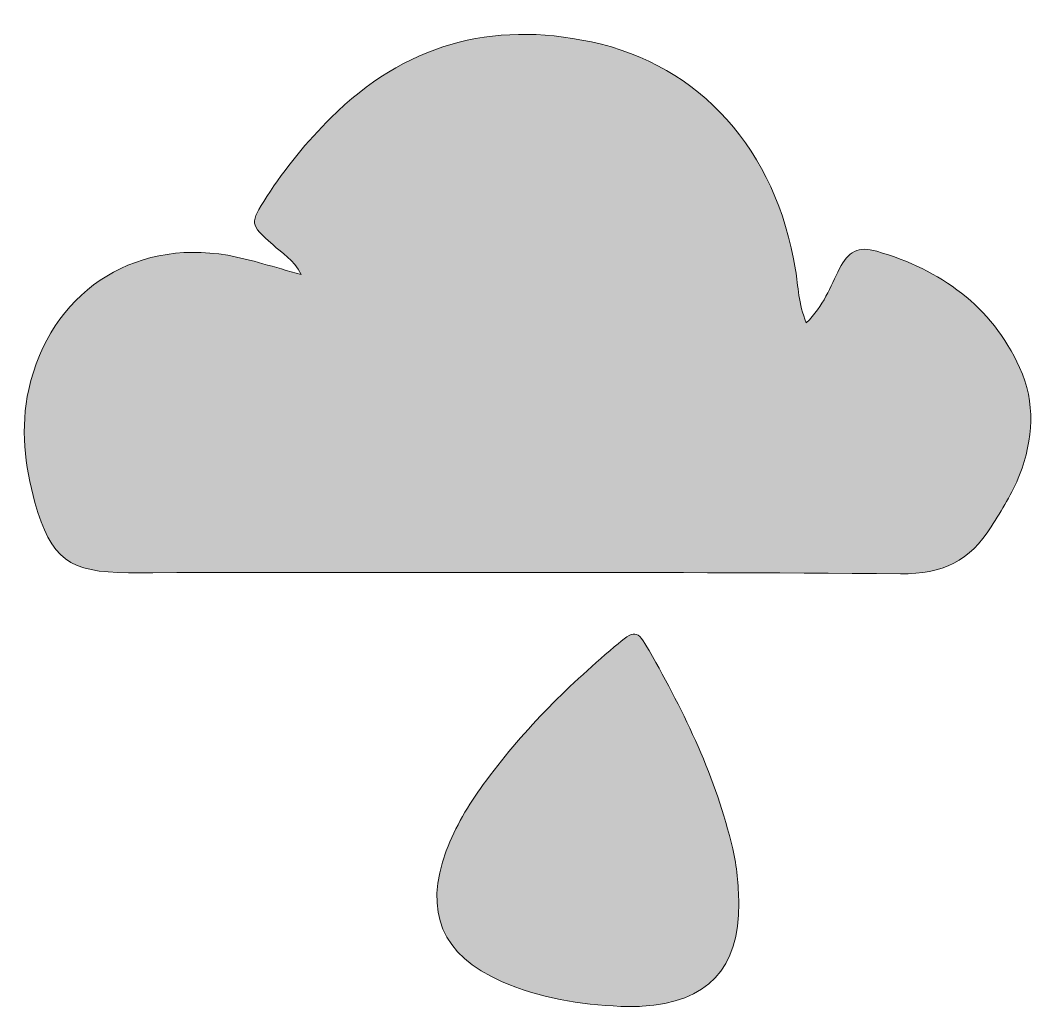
# Model space of a CAD drawing. Header units: inches. Extents: x 29.5 to 41.6, y -11.8 to 0.
import ezdxf

# ---------------------------------------------------------------- set-up
doc = ezdxf.new("R2010")
doc.units = ezdxf.units.IN
doc.header["$MEASUREMENT"] = 0
doc.layers.add('Слой 1', color=7, linetype='Continuous', lineweight=0)

# ---------------------------------------------------------------- blocks, each defined once
blk = doc.blocks.new('Block_0')
at = {"layer": 'Слой 1', "true_color": 0x000000, "transparency": 33554687}
h = blk.add_hatch(color=18, dxfattribs=at)
h.dxf.hatch_style = 2
edge = h.paths.add_edge_path()
edge.add_spline(control_points=[(32.858, -3.067), (32.766, -2.887), (32.629, -2.812), (32.517, -2.711), (32.243, -2.464), (32.24, -2.464), (32.448, -2.138), (32.667, -1.796), (32.924, -1.485), (33.212, -1.198), (34.083, -0.331), (35.118, -0.037), (36.316, -0.294), (37.614, -0.573), (38.518, -1.58), (38.751, -3.013), (38.783, -3.21), (38.784, -3.414), (38.879, -3.644), (39.083, -3.448), (39.167, -3.212), (39.274, -2.998), (39.374, -2.797), (39.501, -2.726), (39.718, -2.79), (40.481, -3.015), (41.085, -3.437), (41.422, -4.178), (41.614, -4.6), (41.586, -5.03), (41.421, -5.456), (41.336, -5.678), (41.209, -5.875), (41.083, -6.075), (40.831, -6.479), (40.507, -6.641), (40.002, -6.637), (36.934, -6.609), (33.867, -6.623), (30.799, -6.623), (30.093, -6.623), (29.87, -6.459), (29.683, -5.787), (29.56, -5.345), (29.508, -4.896), (29.609, -4.438), (29.861, -3.301), (30.832, -2.639), (31.981, -2.839), (32.26, -2.888), (32.531, -2.981), (32.858, -3.067)], knot_values=[0, 0, 0, 0, 1, 1, 1, 2, 2, 2, 3, 3, 3, 4, 4, 4, 5, 5, 5, 6, 6, 6, 7, 7, 7, 8, 8, 8, 9, 9, 9, 10, 10, 10, 11, 11, 11, 12, 12, 12, 13, 13, 13, 14, 14, 14, 15, 15, 15, 16, 16, 16, 17, 17, 17, 17], degree=3, periodic=0)
h = blk.add_hatch(color=18, dxfattribs=at)
h.dxf.hatch_style = 2
edge = h.paths.add_edge_path()
edge.add_spline(control_points=[(36.668, -11.794), (36.178, -11.774), (35.698, -11.694), (35.246, -11.496), (34.531, -11.183), (34.317, -10.668), (34.587, -9.939), (34.694, -9.653), (34.85, -9.394), (35.028, -9.149), (35.474, -8.531), (36.011, -7.998), (36.59, -7.507), (36.839, -7.296), (36.858, -7.296), (37.005, -7.552), (37.432, -8.299), (37.804, -9.071), (38.001, -9.914), (38.051, -10.125), (38.071, -10.347), (38.074, -10.564), (38.084, -11.342), (37.697, -11.749), (36.921, -11.793), (36.837, -11.798), (36.753, -11.794), (36.668, -11.794)], knot_values=[0, 0, 0, 0, 1, 1, 1, 2, 2, 2, 3, 3, 3, 4, 4, 4, 5, 5, 5, 6, 6, 6, 7, 7, 7, 8, 8, 8, 9, 9, 9, 9], degree=3, periodic=0)
at = {"layer": 'Слой 1'}
for points, knots in [([(32.858, -3.067), (32.766, -2.887), (32.629, -2.812), (32.517, -2.711), (32.243, -2.464), (32.24, -2.464), (32.448, -2.138), (32.667, -1.796), (32.924, -1.485), (33.212, -1.198), (34.083, -0.331), (35.118, -0.037), (36.316, -0.294), (37.614, -0.573), (38.518, -1.58), (38.751, -3.013), (38.783, -3.21), (38.784, -3.414), (38.879, -3.644), (39.083, -3.448), (39.167, -3.212), (39.274, -2.998), (39.374, -2.797), (39.501, -2.726), (39.718, -2.79), (40.481, -3.015), (41.085, -3.437), (41.422, -4.178), (41.614, -4.6), (41.586, -5.03), (41.421, -5.456), (41.336, -5.678), (41.209, -5.875), (41.083, -6.075), (40.831, -6.479), (40.507, -6.641), (40.002, -6.637), (36.934, -6.609), (33.867, -6.623), (30.799, -6.623), (30.093, -6.623), (29.87, -6.459), (29.683, -5.787), (29.56, -5.345), (29.508, -4.896), (29.609, -4.438), (29.861, -3.301), (30.832, -2.639), (31.981, -2.839), (32.26, -2.888), (32.531, -2.981), (32.858, -3.067)], [0, 0, 0, 0, 1, 1, 1, 2, 2, 2, 3, 3, 3, 4, 4, 4, 5, 5, 5, 6, 6, 6, 7, 7, 7, 8, 8, 8, 9, 9, 9, 10, 10, 10, 11, 11, 11, 12, 12, 12, 13, 13, 13, 14, 14, 14, 15, 15, 15, 16, 16, 16, 17, 17, 17, 17]), ([(36.668, -11.794), (36.178, -11.774), (35.698, -11.694), (35.246, -11.496), (34.531, -11.183), (34.317, -10.668), (34.587, -9.939), (34.694, -9.653), (34.85, -9.394), (35.028, -9.149), (35.474, -8.531), (36.011, -7.998), (36.59, -7.507), (36.839, -7.296), (36.858, -7.296), (37.005, -7.552), (37.432, -8.299), (37.804, -9.071), (38.001, -9.914), (38.051, -10.125), (38.071, -10.347), (38.074, -10.564), (38.084, -11.342), (37.697, -11.749), (36.921, -11.793), (36.837, -11.798), (36.753, -11.794), (36.668, -11.794)], [0, 0, 0, 0, 1, 1, 1, 2, 2, 2, 3, 3, 3, 4, 4, 4, 5, 5, 5, 6, 6, 6, 7, 7, 7, 8, 8, 8, 9, 9, 9, 9])]:
    blk.add_open_spline(points, degree=3, knots=knots, dxfattribs=at)

msp = doc.modelspace()

# ---------------------------------------------------------------- block references
at = {"layer": 'Слой 1'}
msp.add_blockref('Block_0', (0, 0), dxfattribs=at)

doc.saveas('drawing.dxf')
